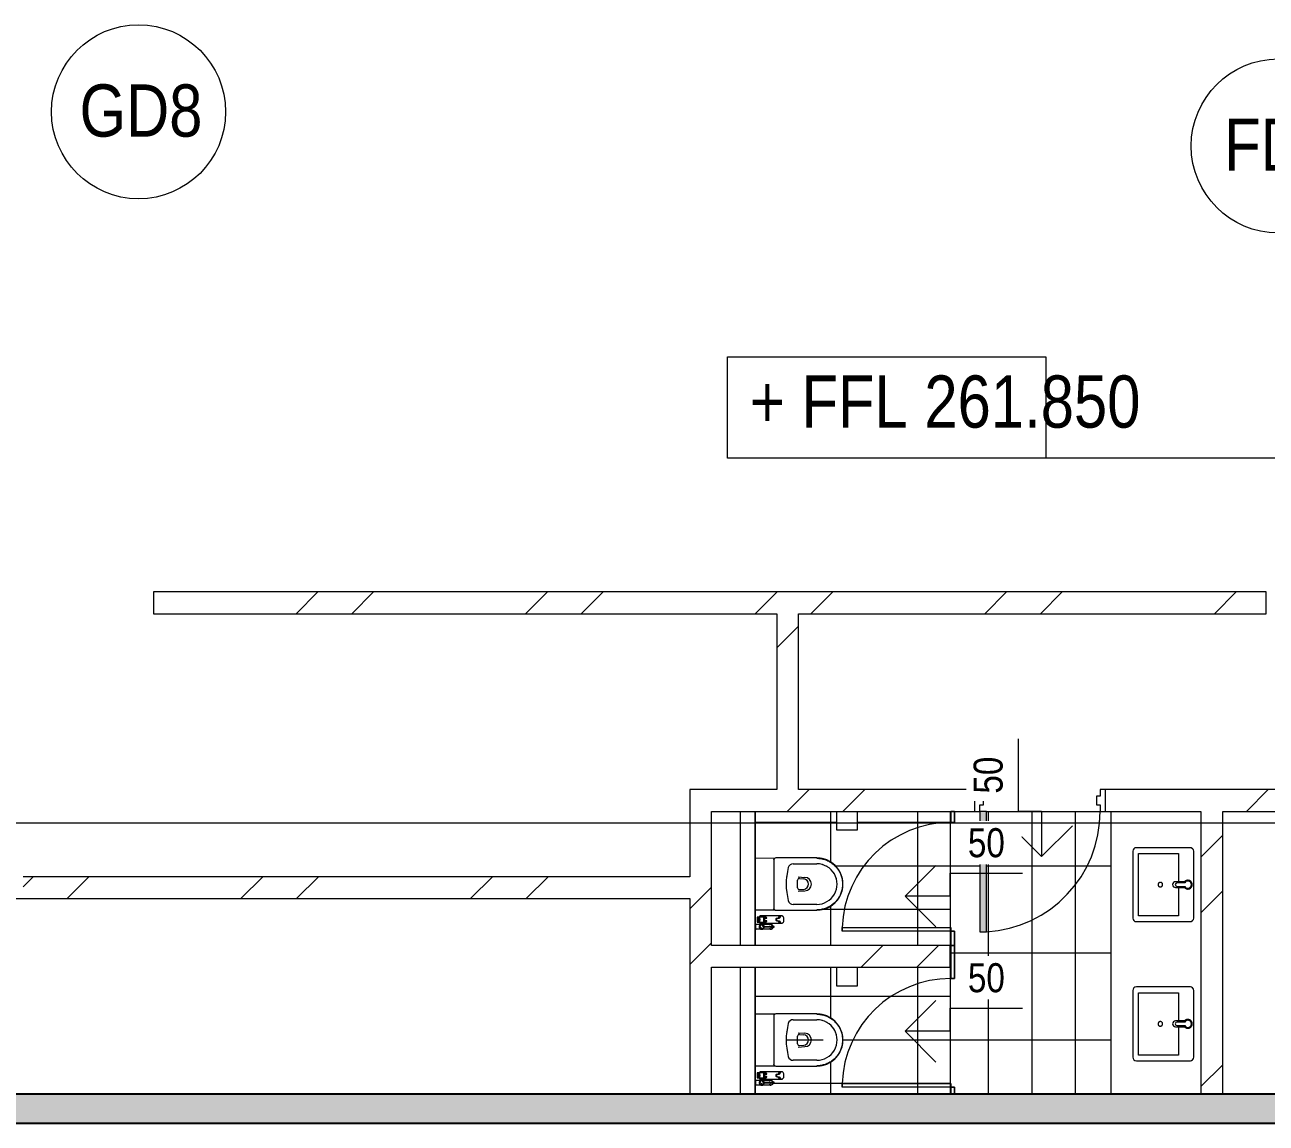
# Model space of a CAD drawing. Header units: millimetres. Extents: x -4865574 to 353735, y -2734656 to 279194.
# Drawn here: x -4844566 to -4836004, y -2709502 to -2701927 of the extents above; entities that cross this region are included whole.
import ezdxf

# ---------------------------------------------------------------- set-up
doc = ezdxf.new("R2010")
doc.units = ezdxf.units.MM
doc.linetypes.add('Hidden 11', pattern=[1.53, 1, -0.53])
for name, color, linetype, lineweight in [('DOOR', 8, 'Continuous', 9), ('DOOR-CUT', 6, 'Continuous', 9), ('FLOOR', 6, 'Continuous', 9), ('FLOOR-FILL', 8, 'Continuous', 9), ('GMODEL', 8, 'Continuous', 9), ('GMODEL-CUT', 6, 'Continuous', 9), ('GMODEL-CUT-1', 6, 'Hidden 11', 9), ('PLUMB-1', 8, 'Continuous', 9), ('SPECEQUIP', 8, 'Continuous', 9), ('SYM', 9, 'Continuous', 9), ('SYM-SPOTELEV', 7, 'Continuous', 9), ('TAG-DOOR', 7, 'Continuous', 9), ('TEXT-1', 250, 'Continuous', 9), ('WALL-FILL', 8, 'Continuous', 9), ('WALL-FILL-1', 7, 'Continuous', 9), ('WALL-INTCUT', 2, 'Continuous', 9), ('WALL-RETCUT-1', 1, 'Continuous', 25)]:
    doc.layers.add(name, color=color, linetype=linetype, lineweight=lineweight)
doc.styles.add('Arial Narrow', font='', dxfattribs={"height": 360})
doc.styles.add('Arial Narrow_3', font='', dxfattribs={"height": 200})
doc.styles.get('Arial Narrow').set_extended_font_data('Arial Narrow')
doc.styles.get('Arial Narrow_3').set_extended_font_data('Arial Narrow')
pattern_1 = [(45, (0, 0), (-791.9596, 791.9596), []), (45, (0, 1200), (-791.9596, 791.9596), [])]

# ---------------------------------------------------------------- blocks, each defined once
blk = doc.blocks.new('Toilet Partition - Door - Door-6850940-LEVEL 61 _BMU ACCESS_')
at = {"layer": 'SPECEQUIP'}
for p, q in [((-375, 12.5), (-602.5, 12.5)), ((-602.5, 12.5), (-602.5, -12.5)), ((-602.5, -12.5), (-602.5, 12.5)), ((-602.5, 12.5), (-375, 12.5)), ((-375, -12.5), (-375, 12.5)), ((-375, 12.5), (-375, -12.5)), ((420.3, 12.5), (375, 12.5)), ((375, 12.5), (375, -12.5)), ((375, -12.5), (375, 12.5)), ((375, 12.5), (420.3, 12.5)), ((420.3, -12.5), (420.3, 12.5)), ((420.3, 12.5), (420.3, -12.5)), ((-602.5, -12.5), (-375, -12.5)), ((-375, -12.5), (-602.5, -12.5)), ((350, -12.5), (375, -12.5)), ((350, -762.5), (350, -12.5)), ((375, -12.5), (420.3, -12.5)), ((420.3, -12.5), (375, -12.5)), ((375, -12.5), (375, -762.5)), ((375, -762.5), (350, -762.5))]:
    blk.add_line(p, q, dxfattribs=at)
for start, end in [(180, 268.07781), (268.07781, 270)]:
    blk.add_arc((375, -12.5), 750, start, end, dxfattribs=at)
blk = doc.blocks.new('SAA WC Ledge - Ledge-6851079-LEVEL 61 _BMU ACCESS_')
at = {"layer": 'GMODEL', "color": 8}
blk.add_line((925.2, -300), (0, -300), dxfattribs=at)
at = {"layer": 'GMODEL-CUT', "color": 8}
blk.add_line((0, -300), (925.2, -300), dxfattribs=at)
at = {"layer": 'GMODEL-CUT-1', "color": 8}
blk.add_line((0, -200), (925.2, -200), dxfattribs=at)
blk = doc.blocks.new('AM_WC w enclosed Cistern _Bravat Gina C01003W_1 - 710_L_ x 360_W_ x 870_H_ Bravat Gina C01003W w Consealed Cistern 2-6837817-LEVEL 61 _BMU ACCESS_')
at = {"layer": 'PLUMB-1'}
for p, q in [((-178.1, -106.6), (-177.5, -242.2)), ((177.5, -242.2), (178.1, -106.6)), ((-180, -250), (-180, -532)), ((-180, -250), (-180, -532)), ((165, -235), (-165, -235)), ((180, -532), (180, -250)), ((180, -532), (180, -250)), ((-140, -532), (-140, -369.3)), ((-140, -532), (-140, -369.3)), ((-49, -402.9), (-46, -449.4)), ((-38.3, -412.8), (-36.4, -442.1)), ((-26.4, -400), (26.4, -400)), ((38.3, -412.8), (36.4, -442.1)), ((49, -402.9), (46, -449.4)), ((140, -369.3), (140, -532)), ((140, -369.3), (140, -532))]:
    blk.add_line(p, q, dxfattribs=at)
at = {"layer": 'PLUMB-1', "flags": 128}
for points in [[(-178, -242.5), (-177.7, -242), (-177.4, -241.5), (-177, -241), (-176.6, -240.5), (-176.3, -240.1), (-175.8, -239.6), (-175.4, -239.2), (-175, -238.8), (-174.5, -238.4), (-174.1, -238), (-173.6, -237.7), (-173.1, -237.4), (-172.6, -237), (-172, -236.8), (-171.5, -236.5), (-171, -236.2), (-170.4, -236), (-170.1, -235.9)], [(170.1, -235.9), (170.7, -236.1), (171.2, -236.4), (171.8, -236.6), (172.3, -236.9), (172.8, -237.2), (173.3, -237.5), (173.8, -237.9), (174.3, -238.2), (174.8, -238.6), (175.2, -239), (175.6, -239.4), (176.1, -239.9), (176.4, -240.3), (176.8, -240.8), (177.2, -241.3), (177.5, -241.7), (177.8, -242.3), (178, -242.5)], [(0, -710), (-7.1, -709.9), (-14.2, -709.4), (-21.3, -708.7), (-28.4, -707.7), (-35.4, -706.5), (-42.3, -704.9), (-49.2, -703.1), (-56, -701), (-62.7, -698.6), (-69.3, -695.9), (-75.8, -693), (-82.2, -689.9), (-88.4, -686.5), (-94.6, -682.8), (-100.5, -678.9), (-106.3, -674.8), (-111.9, -670.4), (-117.4, -665.8), (-122.6, -661), (-127.7, -656), (-132.5, -650.8), (-137.2, -645.4), (-141.6, -639.8), (-145.8, -634.1), (-149.8, -628.2), (-153.5, -622.1), (-157, -615.9), (-160.2, -609.6), (-163.2, -603.1), (-165.9, -596.5), (-168.3, -589.8), (-170.5, -583), (-172.4, -576.2), (-174.1, -569.2), (-175.4, -562.3), (-176.5, -555.2), (-177.3, -548.1), (-177.8, -541), (-178, -533.9), (-178, -532)], [(178, -532), (177.9, -539.1), (177.4, -546.2), (176.7, -553.3), (175.7, -560.4), (174.5, -567.4), (172.9, -574.3), (171.1, -581.2), (169, -588), (166.6, -594.7), (163.9, -601.3), (161, -607.8), (157.9, -614.2), (154.5, -620.4), (150.8, -626.6), (146.9, -632.5), (142.8, -638.3), (138.4, -643.9), (133.8, -649.4), (129, -654.6), (124, -659.7), (118.8, -664.5), (113.4, -669.2), (107.8, -673.6), (102.1, -677.8), (96.2, -681.8), (90.1, -685.5), (83.9, -689), (77.6, -692.2), (71.1, -695.2), (64.5, -697.9), (57.8, -700.3), (51, -702.5), (44.2, -704.4), (37.2, -706.1), (30.3, -707.4), (23.2, -708.5), (16.1, -709.3), (9, -709.8), (1.9, -710), (0, -710)]]:
    blk.add_lwpolyline(points, dxfattribs=at)
at = {"layer": 'PLUMB-1'}
for centre, radius, start, end in [((-165, -250), 15, 90, 180), ((-165, -250), 15, 105, 150), ((-165, -250), 15, 109.96316, 150.07357), ((165, -250), 15, 360, 90), ((165, -250), 15, 30, 75), ((165, -250), 15, 29.92643, 70.03684), ((-105, -369.3), 35, 104.85297, 180), ((-105, -369.3), 35, 104.85297, 180), ((0, -765.2), 444.6, 75.14703, 104.85297), ((0, -765.2), 444.6, 75.14703, 104.85297), ((0, -765.2), 444.6, 81.74912, 83.39611), ((105, -369.3), 35, 0, 75.14703), ((105, -369.3), 35, 0, 75.14703), ((-26.4, -412), 12, 90, 183.69139), ((26.4, -412), 12, 356.30861, 90), ((0, -449.4), 46, 180, 360), ((0, -437.4), 36.8, 187.38277, 352.61723), ((0, -532), 180, 180, 360), ((0, -532), 180, 180, 0), ((0, -532), 140, 180, 0), ((0, -532), 140, 180, 0), ((0, -532), 140, 326.58849, 331.89549), ((0, -532), 140, 341.45181, 345.97184), ((0, -532), 140, 284.03001, 288.5556), ((0, -532), 140, 298.10451, 303.41151), ((0, -532), 140, 312.25906, 317.74094)]:
    blk.add_arc(centre, radius, start, end, dxfattribs=at)
blk = doc.blocks.new('AM Bidet Tap with spray - bidet tap-6832093-LEVEL 61 _BMU ACCESS_')
at = {"layer": 'PLUMB-1'}
for p, q in [((-20, 45.4), (-20, 40.4)), ((-20, 40.4), (0, 40.4)), ((-15, 40.4), (-15, -29.1)), ((-15, 40.4), (-14.5, 40.4)), ((0, 40.4), (15, 40.4)), ((0, 40.4), (20, 40.4)), ((15, -29.1), (15, 40.4)), ((20, 40.4), (20, 45.4)), ((25, 11.7), (25, -138)), ((32.5, 30), (33, 11.6)), ((67, 30.5), (33, 30.5)), ((33, 12), (67, 12)), ((33, 11.6), (33, -18.6)), ((36, 12), (36, 16.6)), ((37.5, 17.9), (37.5, 20.8)), ((62.5, 20.8), (62.5, 17.9)), ((64, 16.6), (64, 12)), ((67, 11.6), (67.5, 30)), ((67, -18.6), (67, 11.6)), ((75, -138), (75, 11.7)), ((-5, -61.7), (-5, -61.8)), ((-2.5, -74.2), (-2.5, -14.6)), ((-2.5, -74.2), (-2.5, -78.7)), ((-2.5, -74.2), (-2.5, -85.7)), ((-2.5, -74.2), (2.5, -74.2)), ((-2.5, -78.7), (-2.5, -85.7)), ((-2.5, -78.7), (2.5, -78.7)), ((2.5, -14.6), (2.5, -74.2)), ((2.5, -85.7), (2.5, -74.2)), ((2.5, -78.7), (2.5, -74.2)), ((2.5, -85.7), (2.5, -78.7)), ((5, -4.6), (5, -3.6)), ((5, -61.7), (5, -61.7)), ((33, -13.8), (67, -13.8)), ((33.8, -19.6), (33.9, -21.4)), ((33.9, -21.4), (34.4, -29.6)), ((40.6, -20.2), (38.6, -24.8)), ((41.5, -32.4), (41.5, -20.3)), ((41.5, -34.1), (41.5, -32.4)), ((58.5, -20.3), (58.5, -32.4)), ((58.5, -32.4), (58.5, -34.1)), ((59.4, -20.2), (61.4, -24.8)), ((65.6, -29.6), (66.1, -21.4)), ((66.1, -21.4), (66.2, -19.6)), ((66.2, -19.6), (66.1, -21.4)), ((-2.5, -85.7), (2.5, -85.7)), ((38.5, -152.7), (61.5, -152.7)), ((41.1, -103.3), (41.1, -123)), ((47, -99.6), (53, -99.6)), ((47, -104.6), (53, -104.6)), ((58.9, -103.3), (58.9, -123))]:
    blk.add_line(p, q, dxfattribs=at)
at = {"layer": 'PLUMB-1', "flags": 128}
for points in [[(0, 17.5), (-0.7, 17.5), (-1.4, 17.4), (-2.1, 17.4), (-2.8, 17.3), (-3.5, 17.2), (-4.2, 17), (-4.8, 16.8), (-5.5, 16.6), (-6.2, 16.4), (-6.8, 16.1), (-7.5, 15.8), (-8.1, 15.5), (-8.7, 15.2), (-9.3, 14.8), (-9.9, 14.4), (-10.5, 14), (-11, 13.6), (-11.5, 13.2), (-12.1, 12.7), (-12.6, 12.2), (-13, 11.7), (-13.5, 11.2), (-13.9, 10.6), (-14.3, 10), (-14.7, 9.5), (-15.1, 8.9), (-15.4, 8.2), (-15.8, 7.6), (-16, 7), (-16.3, 6.3), (-16.6, 5.7), (-16.8, 5), (-17, 4.3), (-17.1, 3.7), (-17.2, 3), (-17.4, 2.3), (-17.4, 1.6), (-17.5, 0.9), (-17.5, 0.2), (-17.5, -0.5), (-17.5, -1.2), (-17.4, -1.9), (-17.3, -2.6), (-17.2, -3.3), (-17, -4), (-16.9, -4.7), (-16.7, -5.3), (-16.4, -6), (-16.2, -6.6), (-15.9, -7.3), (-15.6, -7.9), (-15.3, -8.5), (-14.9, -9.1), (-14.5, -9.7), (-14.1, -10.3), (-13.7, -10.9), (-13.3, -11.4), (-12.8, -11.9), (-12.3, -12.4), (-11.8, -12.9), (-11.3, -13.4), (-10.8, -13.8), (-10.2, -14.2), (-9.6, -14.6), (-9, -15), (-8.4, -15.3), (-7.8, -15.7), (-7.2, -16), (-6.5, -16.2), (-5.9, -16.5), (-5.2, -16.7), (-4.5, -16.9), (-3.8, -17.1), (-3.2, -17.2), (-2.5, -17.3)], [(-5, 0), (-5, -0.5), (-5, -1.1)], [(2.5, -17.3), (3.2, -17.2), (3.9, -17.1), (4.5, -16.9), (5.2, -16.7), (5.9, -16.5), (6.5, -16.2), (7.2, -16), (7.8, -15.7), (8.4, -15.3), (9, -15), (9.6, -14.6), (10.2, -14.2), (10.8, -13.8), (11.3, -13.4), (11.8, -12.9), (12.3, -12.4), (12.8, -11.9), (13.3, -11.4), (13.7, -10.8), (14.2, -10.3), (14.6, -9.7), (14.9, -9.1), (15.3, -8.5), (15.6, -7.9), (15.9, -7.3), (16.2, -6.6), (16.5, -6), (16.7, -5.3), (16.9, -4.6), (17, -4), (17.2, -3.3), (17.3, -2.6), (17.4, -1.9), (17.5, -1.2), (17.5, -0.5), (17.5, 0.2), (17.5, 0.9), (17.4, 1.6), (17.3, 2.3), (17.2, 3), (17.1, 3.7), (16.9, 4.4), (16.8, 5), (16.5, 5.7), (16.3, 6.4), (16, 7), (15.7, 7.6), (15.4, 8.3), (15.1, 8.9), (14.7, 9.5), (14.3, 10.1), (13.9, 10.6), (13.5, 11.2), (13, 11.7), (12.5, 12.2), (12, 12.7), (11.5, 13.2), (11, 13.6), (10.4, 14.1), (9.9, 14.5), (9.3, 14.8), (8.7, 15.2), (8.1, 15.5), (7.4, 15.8), (6.8, 16.1), (6.1, 16.4), (5.5, 16.6), (4.8, 16.8), (4.1, 17), (3.5, 17.2), (2.8, 17.3), (2.1, 17.4), (1.4, 17.4), (0.7, 17.5), (0, 17.5)], [(15.2, 5), (15.4, 5), (15.6, 5), (15.9, 5), (16.2, 5), (16.6, 5), (16.9, 5), (17.4, 5), (17.8, 5), (18.3, 5), (18.8, 5), (19.3, 5), (19.9, 5), (20.5, 5), (21.1, 5), (21.8, 5), (22.5, 5), (23.2, 5), (23.9, 5), (24.6, 5)], [(-15, -29.1), (-15, -30.4), (-15, -31.7), (-15, -33), (-15, -34.3), (-15, -35.6), (-15, -36.8), (-15, -38.1), (-15, -39.4), (-15, -40.6), (-15, -41.8), (-15, -43), (-15, -44.1), (-15, -45.3), (-15, -46.4), (-15, -47.5), (-15, -48.6), (-15, -49.6), (-15, -50.6), (-15, -51.5), (-15, -52.5), (-15, -53.4), (-15, -54.2), (-15, -55), (-15, -55.8), (-15, -56.5), (-15, -57.2), (-15, -57.8), (-15, -58.4), (-15, -59), (-15, -59.5), (-15, -59.9), (-15, -60.3), (-15, -60.6), (-15, -60.9), (-15, -61.2), (-15, -61.4), (-15, -61.5), (-15, -61.6), (-15, -61.7)], [(-5, -61.7), (-5, -61.5), (-5, -61.1), (-5, -60.6)], [(-2.8, -65.9), (-3, -65.8), (-3.1, -65.6), (-3.3, -65.5), (-3.4, -65.4), (-3.6, -65.2), (-3.7, -65.1), (-3.9, -64.9), (-4, -64.8), (-4.1, -64.6), (-4.2, -64.5), (-4.3, -64.3), (-4.4, -64.1), (-4.5, -63.9), (-4.6, -63.8), (-4.7, -63.6), (-4.7, -63.4), (-4.8, -63.2), (-4.8, -63), (-4.9, -62.8), (-4.9, -62.6), (-5, -62.4), (-5, -62.2), (-5, -62), (-5, -61.8)], [(5, -62), (5, -62.2), (5, -62.4), (4.9, -62.6), (4.9, -62.7), (4.9, -62.9), (4.8, -63.1), (4.7, -63.3), (4.7, -63.5), (4.6, -63.7), (4.5, -63.9), (4.4, -64.1), (4.3, -64.2), (4.2, -64.4), (4.1, -64.6), (4, -64.7), (3.9, -64.9), (3.8, -65.1), (3.6, -65.2), (3.5, -65.3), (3.3, -65.5), (3.2, -65.6), (3, -65.7), (2.9, -65.9), (2.7, -66)], [(5, -60.7), (5, -61.2), (5, -61.5), (5, -61.7)], [(15, -61.7), (15, -61.6), (15, -61.6), (15, -61.4), (15, -61.2), (15, -61), (15, -60.7), (15, -60.4), (15, -60), (15, -59.6), (15, -59.1), (15, -58.6), (15, -58), (15, -57.4), (15, -56.7), (15, -56), (15, -55.2), (15, -54.4), (15, -53.6), (15, -52.7), (15, -51.8), (15, -50.8), (15, -49.9), (15, -48.8), (15, -47.8), (15, -46.7), (15, -45.6), (15, -44.5), (15, -43.3), (15, -42.1), (15, -40.9), (15, -39.7), (15, -38.4), (15, -37.2), (15, -35.9), (15, -34.6), (15, -33.4), (15, -32.1), (15, -30.8), (15, -29.5), (15, -29.1)], [(24.7, -5), (23.9, -5), (23.2, -5), (22.5, -5), (21.8, -5), (21.2, -5), (20.6, -5), (19.9, -5), (19.4, -5), (18.8, -5), (18.3, -5), (17.8, -5), (17.4, -5), (17, -5), (16.6, -5), (16.2, -5), (15.9, -5), (15.6, -5), (15.4, -5), (15.2, -5), (15.2, -5)]]:
    blk.add_lwpolyline(points, dxfattribs=at)
at = {"layer": 'PLUMB-1'}
for centre, radius, start, end in [((0, 0), 12.8, 90, 270), ((0, 0), 12.8, 90, 135), ((0, 0), 11.3, 90, 120), ((0, 0), 12.8, 270, 90), ((0, 0), 12.8, 360, 45), ((0, 0), 11.3, 15, 30), ((33, 30), 0.5, 90, 181.51885), ((-1730.3, -33.4), 1766.6, 1.47396, 2.07426), ((1830.3, -33.4), 1766.6, 177.92574, 178.52604), ((67, 30), 0.5, 358.48115, 90), ((0, -61.7), 17, 135, 270), ((0, -61.7), 15, 136.43948, 180), ((0, -61.7), 15, 180, 0), ((0, -61.7), 17, 270, 38.90511), ((0, -61.7), 15, 0, 43.52721), ((34, -18.6), 1, 180, 260.14612), ((50, 124.6), 145.1, 263.62926, 266.64257), ((40.5, -34.1), 1, 261.01722, 0), ((50, 124.6), 145.1, 266.64257, 273.35743), ((50, 124.6), 145.1, 273.35743, 276.39708), ((59.5, -34.1), 1, 180, 278.98254), ((66, -18.6), 1, 279.86673, 0)]:
    blk.add_arc(centre, radius, start, end, dxfattribs=at)
for centre, major_axis, ratio, start_param, end_param in [((0, 0), (5, 0), 0.981145, 2.617994, 3.403392), ((0.3, 0), (0, 5), 0.9996, 1.047198, 1.570796), ((0.3, 0), (0, 5), 0.9996, 1.570796, 1.832596)]:
    blk.add_ellipse(centre, major_axis=major_axis, ratio=ratio, start_param=start_param, end_param=end_param, dxfattribs=at)
blk.add_ellipse((50, 21), major_axis=(-11.5, 0), ratio=0.185784, dxfattribs=at)
for points, knots in [([(-2.1, 11.1), (-2.4, 11.1), (-3, 10.9), (-4, 10.6), (-4.8, 10.3), (-5.3, 10), (-5.6, 9.8), (-5.7, 9.8), (-5.8, 9.7)], [0.5555556, 0.5555556, 0.5555556, 0.5555556, 0.5833333, 0.6111111, 0.6388889, 0.6527778, 0.6597222, 0.6666667, 0.6666667, 0.6666667, 0.6666667]), ([(10.6, 4), (10.5, 4.1), (10.4, 4.4), (10.1, 5), (9.8, 5.7), (9.4, 6.2), (9.3, 6.5)], [0.11111111, 0.11111111, 0.11111111, 0.11111111, 0.125, 0.13888889, 0.16666667, 0.19444444, 0.19444444, 0.19444444, 0.19444444]), ([(36, 16.6), (36, 16.7), (36, 16.8), (36.1, 17), (36.2, 17.2), (36.4, 17.3), (36.6, 17.5), (37, 17.7), (37.6, 18), (38.5, 18.3), (39.5, 18.5), (40.8, 18.8), (41.6, 18.9), (42.1, 19)], [12.595013, 12.595013, 12.595013, 12.595013, 12.783355, 12.977976, 13.187994, 13.423451, 13.689056, 13.989503, 14.714186, 15.616562, 16.688718, 17.924029, 19.297732, 19.297732, 19.297732, 19.297732]), ([(62.5, 20.8), (62.5, 20.9), (62.5, 21.1), (62.3, 21.3), (62, 21.6), (61.6, 21.8), (61.1, 22), (60.5, 22.2), (59.8, 22.4), (58.7, 22.6), (57.1, 22.9), (54.9, 23.1), (52.5, 23.3), (50, 23.3), (47.5, 23.3), (45.1, 23.1), (42.9, 22.9), (41.3, 22.6), (40.2, 22.4), (39.5, 22.2), (38.9, 22), (38.4, 21.8), (38, 21.6), (37.7, 21.3), (37.5, 21.1), (37.5, 20.9), (37.5, 20.8)], [1.035888, 1.035888, 1.035888, 1.035888, 1.309931, 1.612695, 1.969281, 2.408517, 2.94012, 3.574237, 4.303203, 5.12462, 7.059638, 9.288722, 11.709237, 14.243521, 16.769129, 19.187824, 21.407466, 23.339725, 24.159552, 24.886865, 25.515516, 26.046301, 26.482093, 26.838613, 27.138955, 27.413012, 27.413012, 27.413012, 27.413012]), ([(57.9, 19), (58.4, 18.9), (59.2, 18.8), (60.5, 18.5), (61.5, 18.3), (62.4, 18), (63, 17.7), (63.4, 17.5), (63.6, 17.3), (63.8, 17.2), (63.9, 17), (64, 16.8), (64, 16.7), (64, 16.6)], [2.828234, 2.828234, 2.828234, 2.828234, 4.201072, 5.436559, 6.50886, 7.411342, 8.136291, 8.436704, 8.702458, 8.935546, 9.148198, 9.342759, 9.530965, 9.530965, 9.530965, 9.530965]), ([(34.4, -29.6), (34.4, -30), (34.6, -30.8), (35.1, -32), (35.8, -32.8), (36.4, -33.4), (37, -33.8), (37.5, -34.2), (38.1, -34.5), (39, -34.8), (39.7, -35), (40.3, -35.1)], [0, 0, 0, 0, 0.142857, 0.285714, 0.428571, 0.5, 0.571429, 0.678571, 0.732143, 0.785714, 1, 1, 1, 1]), ([(38.6, -24.8), (38.5, -25.6), (38.5, -27), (39, -29), (39.8, -30.6), (40.7, -31.7), (41.2, -32.2), (41.5, -32.4)], [5.017774, 5.017774, 5.017774, 5.017774, 7.094856, 9.092992, 11.075697, 12.129693, 13.205452, 13.205452, 13.205452, 13.205452]), ([(61.4, -24.8), (61.5, -25.2), (61.5, -25.9), (61.5, -27.3), (61, -29), (60, -30.9), (59.1, -31.9), (58.5, -32.4)], [0, 0, 0, 0, 1.022733, 2.079498, 4.077027, 6.060323, 8.187642, 8.187642, 8.187642, 8.187642]), ([(59.7, -35.1), (60.1, -35.1), (60.9, -34.9), (62, -34.4), (63.1, -33.8), (64, -33), (64.7, -32.2), (65.3, -31.2), (65.6, -30.2), (65.6, -29.6)], [0, 0, 0, 0, 0.142857, 0.285714, 0.428571, 0.571429, 0.678571, 0.785714, 1, 1, 1, 1]), ([(25, -138), (25, -138.7), (25.1, -140), (25.7, -142.2), (26.8, -144.3), (28.8, -147), (32.6, -150.2), (36.4, -152), (38.5, -152.7)], [0, 0, 0, 0, 0.125, 0.25, 0.375, 0.5, 0.75, 1, 1, 1, 1]), ([(41.1, -103.3), (41.2, -102.9), (41.6, -101), (44.3, -99.8), (46.3, -99.5), (47, -99.6)], [0, 0, 0, 0, 1.454754, 5.390571, 7.576503, 7.576503, 7.576503, 7.576503]), ([(41.1, -108.3), (41.2, -107.9), (41.6, -106), (44.3, -104.8), (46.3, -104.5), (47, -104.6)], [0, 0, 0, 0, 1.454754, 5.390571, 7.576503, 7.576503, 7.576503, 7.576503]), ([(53, -99.6), (53.7, -99.5), (55.7, -99.8), (58.4, -101), (58.8, -102.9), (58.9, -103.3)], [-7.576503, -7.576503, -7.576503, -7.576503, -5.390571, -1.454754, 0, 0, 0, 0]), ([(53, -104.6), (53.7, -104.5), (55.7, -104.8), (58.4, -106), (58.8, -107.9), (58.9, -108.3)], [-7.576503, -7.576503, -7.576503, -7.576503, -5.390571, -1.454754, 0, 0, 0, 0]), ([(61.5, -152.7), (64.5, -151.7), (68.6, -149.4), (72.4, -145.6), (74.5, -142), (75, -139.5), (75, -138)], [0, 0, 0, 0, 0.363636, 0.545455, 0.727273, 1, 1, 1, 1])]:
    blk.add_open_spline(points, degree=3, knots=knots, dxfattribs=at)
for points in [[(50, 22.7), (47.6, 22.7), (43, 22.1), (36.2, 20), (30, 16.5), (26.6, 13.5), (25, 11.7)], [(75, 11.7), (73.4, 13.5), (70, 16.5), (63.8, 20), (57, 22.1), (52.4, 22.7), (50, 22.7)], [(-2.5, -14.6), (-2.1, -14.7), (-1.3, -14.8), (-0.4, -14.9), (0, -14.9)], [(0, -14.9), (0.4, -14.9), (1.3, -14.8), (2.1, -14.7), (2.5, -14.6)]]:
    blk.add_open_spline(points, degree=3, dxfattribs=at)
for points, weights, degree in [([(50, 14), (42.5, 14), (36, 15), (36, 16.6)], [1, 0.718598071595, 0.608227721188, 0.668888948779], 3), ([(37.5, 20.8), (37.5, 20), (39.3, 19.4), (42.1, 19)], [0.693130285632, 0.734446918007, 0.836736822796, 1], 3), ([(64, 16.6), (64, 15), (57.5, 14), (50, 14)], [0.668891346186, 0.608224813345, 0.718594364616, 1], 3), ([(57.9, 19), (60.7, 19.4), (62.5, 20), (62.5, 20.8)], [1, 0.836734225056, 0.734443662878, 0.693128313466], 3), ([(41.1, -113), (25, -117), (25, -128)], [0.892645596821, 0.777890182518, 1], 2), ([(41.1, -123), (25, -127), (25, -138)], [0.892645596821, 0.777890182518, 1], 2), ([(75, -128), (75, -117), (58.9, -113)], [1, 0.777890182518, 0.892645596821], 2), ([(75, -138), (75, -127), (58.9, -123)], [1, 0.777890182518, 0.892645596821], 2)]:
    blk.add_rational_spline(points, weights, degree=degree, dxfattribs=at)
blk = doc.blocks.new('AM_Basin_CounterTop - AM_Basin_Counter_Top Tiled 600 wide-6851183-LEVEL 61 _BMU ACCESS_')
at = {"layer": 'GMODEL'}
blk.add_line((975.1, -620), (-975.1, -620), dxfattribs=at)
blk = doc.blocks.new('AM_Wash Basin - Rectanglur Sunken _Bravat C2295W_ - Bravat - Semi Recessed Basin C2295W-1302196-LEVEL 61 _BMU ACCESS_')
at = {"layer": 'PLUMB-1'}
for p, q in [((-255, -25), (-255, -395)), ((-252.7, -14.5), (-254, -18)), ((230, 0), (-230, 0)), ((254, -18), (252.7, -14.5)), ((255, -395), (255, -25)), ((-215, -105), (-20, -105)), ((-215, -380), (-215, -105)), ((20, -105), (215, -105)), ((215, -105), (215, -380)), ((-230, -420), (230, -420)), ((215, -380), (-215, -380))]:
    blk.add_line(p, q, dxfattribs=at)
at = {"layer": 'PLUMB-1', "flags": 128}
for points in [[(-239.5, -1.9), (-242.8, -3.5), (-245.9, -5.7), (-248.6, -8.3), (-250.9, -11.3)], [(250.9, -11.3), (248.6, -8.3), (245.9, -5.7), (242.8, -3.5)]]:
    blk.add_lwpolyline(points, dxfattribs=at)
at = {"layer": 'PLUMB-1'}
for centre, start, end in [((-230, -25), 90, 180), ((230, -25), 360, 90), ((-230, -395), 180, 270), ((230, -395), 270, 360)]:
    blk.add_arc(centre, 25, start, end, dxfattribs=at)
for points in [[(-254.9, -22.7), (-255, -23.4), (-255, -24.2), (-255, -25)], [(255, -25), (255, -24.2), (255, -23.4), (254.9, -22.7)]]:
    blk.add_open_spline(points, degree=3, dxfattribs=at)
for points in [[(16, -230), (16, -227.6), (15.2, -224.2), (13.1, -220.7), (11.6, -218.9), (10.3, -217.7), (8.9, -216.7), (6.9, -215.5), (4.1, -214.4), (0.7, -213.9), (-2.6, -214.1), (-5.5, -214.9), (-8, -216.1), (-10.3, -217.7), (-12.3, -219.7), (-13.9, -222), (-15.1, -224.5), (-15.8, -227.1), (-16, -229), (-16, -230)], [(-16, -230), (-16, -232.4), (-15.2, -235.8), (-13.1, -239.3), (-11.6, -241.1), (-10.3, -242.3), (-8.9, -243.3), (-6.9, -244.5), (-4.1, -245.6), (-0.7, -246.1), (2.6, -245.9), (5.5, -245.1), (8, -243.9), (10.3, -242.3), (12.3, -240.3), (13.9, -238), (15.1, -235.5), (15.8, -232.9), (16, -231), (16, -230)]]:
    blk.add_open_spline(points, degree=3, knots=[-1, -1, -1, -1, -0.861111, -0.791667, -0.756944, -0.722222, -0.6875, -0.652778, -0.583333, -0.513889, -0.444444, -0.388889, -0.333333, -0.277778, -0.222222, -0.166667, -0.111111, -0.055556, 0, 0, 0, 0], dxfattribs=at)
blk = doc.blocks.new('AM_Basin Mixer - Mixer-1989050-LEVEL 61 _BMU ACCESS_')
at = {"layer": 'PLUMB-1'}
for p, q in [((-20, -15), (-20, -85)), ((-12.5, -21.7), (-12.5, -74.1)), ((12.5, -74.1), (12.5, -21.7)), ((20, -85), (20, -15))]:
    blk.add_line(p, q, dxfattribs=at)
at = {"layer": 'PLUMB-1', "flags": 128}
for points in [[(0, 30), (-1.2, 30), (-2.4, 29.9), (-3.6, 29.8), (-4.8, 29.6), (-6, 29.4), (-7.1, 29.1), (-8.3, 28.8), (-9.4, 28.5), (-10.6, 28.1), (-11.7, 27.6), (-12.8, 27.1), (-13.9, 26.6), (-14.9, 26), (-15.9, 25.4), (-16.9, 24.8), (-17.9, 24.1), (-18.9, 23.3), (-19.8, 22.6), (-20.7, 21.7), (-21.5, 20.9), (-22.3, 20), (-23.1, 19.1), (-23.9, 18.2), (-24.6, 17.2), (-25.2, 16.2), (-25.9, 15.2), (-26.5, 14.1), (-27, 13.1), (-27.5, 12), (-28, 10.9), (-28.4, 9.7), (-28.7, 8.6), (-29.1, 7.4), (-29.3, 6.3), (-29.6, 5.1), (-29.7, 3.9), (-29.9, 2.7), (-30, 1.5), (-30, 0.3), (-30, -0.9), (-29.9, -2.1), (-29.8, -3.3), (-29.7, -4.5), (-29.5, -5.6), (-29.2, -6.8), (-28.9, -8), (-28.6, -9.1), (-28.2, -10.3), (-27.8, -11.4), (-27.3, -12.5), (-26.8, -13.6), (-26.2, -14.6), (-25.6, -15.7), (-24.9, -16.7), (-24.3, -17.7), (-23.5, -18.6), (-22.8, -19.5), (-22, -20.4), (-21.1, -21.3), (-20.3, -22.1)], [(19.8, -22.6), (20.7, -21.7), (21.5, -20.9), (22.3, -20), (23.1, -19.1), (23.9, -18.2), (24.6, -17.2), (25.2, -16.2), (25.9, -15.2), (26.5, -14.1), (27, -13.1), (27.5, -12), (28, -10.9), (28.4, -9.7), (28.7, -8.6), (29.1, -7.4), (29.3, -6.3), (29.6, -5.1), (29.7, -3.9), (29.9, -2.7), (30, -1.5), (30, -0.3), (30, 0.9), (29.9, 2.1), (29.8, 3.3), (29.7, 4.5), (29.5, 5.6), (29.2, 6.8), (28.9, 8), (28.6, 9.1), (28.2, 10.3), (27.8, 11.4), (27.3, 12.5), (26.8, 13.6), (26.2, 14.6), (25.6, 15.7), (24.9, 16.7), (24.3, 17.7), (23.5, 18.6), (22.8, 19.5), (22, 20.4), (21.1, 21.3), (20.3, 22.1), (19.4, 22.9), (18.4, 23.7), (17.5, 24.4), (16.5, 25.1), (15.5, 25.7), (14.4, 26.3), (13.4, 26.9), (12.3, 27.4), (11.2, 27.8), (10, 28.3), (8.9, 28.6), (7.8, 29), (6.6, 29.3), (5.4, 29.5), (4.2, 29.7), (3, 29.8), (1.8, 29.9), (0.6, 30), (0, 30)]]:
    blk.add_lwpolyline(points, dxfattribs=at)
at = {"layer": 'PLUMB-1'}
for centre, radius, start, end in [((0, 0), 30, 90, 226.18289), ((0, 0), 25, 90, 240), ((0, 0), 25, 162, 167.82995), ((0, 0), 25, 162, 167.82995), ((0, 0), 25, 153.43495, 164.08521), ((0, 0), 25, 126, 134.03945), ((0, 0), 25, 126, 134.03945), ((0, 0), 25, 121.71747, 130.99196), ((0, 0), 30, 313.81711, 90), ((0, 0), 25, 300, 90), ((0, 0), 25, 49.00804, 58.28253), ((0, 0), 25, 45.96055, 54), ((0, 0), 25, 45.96055, 54), ((0, 0), 25, 15.91479, 26.56505), ((0, 0), 25, 12.17005, 18), ((0, 0), 25, 12.17005, 18), ((0, 0), 25, 185.15242, 195.91851), ((0, 0), 25, 190.6941, 198), ((0, 0), 25, 190.6941, 198), ((0, -85), 20, 180, 360), ((0, 0), 25, 225.9718, 234), ((0, -74.1), 12.5, 180, 360), ((0, 0), 25, 306, 314.0282), ((0, 0), 25, 342, 349.3059), ((0, 0), 25, 342, 349.3059), ((0, 0), 25, 344.08149, 354.84758)]:
    blk.add_arc(centre, radius, start, end, dxfattribs=at)
blk = doc.blocks.new('AM toilet roll holder - AM toilet roll holder-6838216-LEVEL 61 _BMU ACCESS_')
at = {"layer": 'PLUMB-1'}
for p, q in [((-68.2, 0), (-68.2, -127.1)), ((76.1, -127.1), (76.1, 0)), ((-68.2, -127.1), (76.1, -127.1))]:
    blk.add_line(p, q, dxfattribs=at)
blk = doc.blocks.new('Toilet Partition - Door - Door-6850996-LEVEL 61 _BMU ACCESS_')
at = {"layer": 'SPECEQUIP'}
for p, q in [((-375, 12.5), (-451.2, 12.5)), ((-451.2, 12.5), (-451.2, -12.5)), ((-451.2, 12.5), (-375, 12.5)), ((-375, -12.5), (-375, 12.5)), ((-375, 12.5), (-375, -12.5)), ((474, 12.5), (375, 12.5)), ((375, 12.5), (375, -12.5)), ((375, -12.5), (375, 12.5)), ((375, 12.5), (474, 12.5)), ((474, -12.5), (474, 12.5)), ((474, 12.5), (474, -12.5)), ((-451.2, -12.5), (-375, -12.5)), ((-375, -12.5), (-451.2, -12.5)), ((350, -12.5), (375, -12.5)), ((350, -762.5), (350, -12.5)), ((375, -12.5), (474, -12.5)), ((474, -12.5), (375, -12.5)), ((375, -12.5), (375, -762.5)), ((375, -762.5), (350, -762.5))]:
    blk.add_line(p, q, dxfattribs=at)
for start, end in [(180, 268.07781), (268.07781, 270)]:
    blk.add_arc((375, -12.5), 750, start, end, dxfattribs=at)
blk = doc.blocks.new('SAA WC Ledge - Ledge-V5-LEVEL 61 _BMU ACCESS_')
at = {"layer": 'GMODEL', "color": 8}
blk.add_line((925.2, -300), (50, -300), dxfattribs=at)
at = {"layer": 'GMODEL-CUT', "color": 8}
blk.add_line((50, -300), (925.2, -300), dxfattribs=at)
at = {"layer": 'GMODEL-CUT-1', "color": 8}
blk.add_line((50, -200), (925.2, -200), dxfattribs=at)
blk = doc.blocks.new('AM FDN Fire rated single leaf solid door _host control_ - FD _900 X 2400 1HR_-6851347-LEVEL 61 _BMU ACCESS_')
at = {"layer": 'DOOR'}
blk.add_hatch(color=8, dxfattribs=at).paths.add_polyline_path([(415, 905), (370, 905), (370, 75), (415, 75), (415, 378.1)])
at = {"layer": 'DOOR-CUT', "color": 8}
for p, q in [((370, 905), (370, 75)), ((415, 905), (370, 905)), ((415, 75), (415, 905)), ((-415, 75), (-450, 75)), ((-415, 30), (-415, 75)), ((-390, 30), (-415, 30)), ((-390, -30), (-390, 30)), ((370, 75), (415, 75)), ((415, 30), (390, 30)), ((390, 30), (390, -30)), ((450, 75), (415, 75)), ((415, 75), (415, 30)), ((-450, -75), (-415, -75)), ((-415, -75), (-415, -30)), ((-415, -30), (-390, -30)), ((390, -30), (415, -30)), ((415, -30), (415, -75)), ((415, -75), (450, -75))]:
    blk.add_line(p, q, dxfattribs=at)
blk.add_arc((414.9, 76.3), 829.9, 93.10017, 180.09196, dxfattribs=at)
blk = doc.blocks.new('T-Door - Mark-342387-LEVEL 61 _BMU ACCESS_')
at = {"layer": 'TAG-DOOR'}
blk.add_circle((0, 0), 3, dxfattribs=at)
blk = doc.blocks.new('A-Slab Step - A-Slab Step-5628755-LEVEL 61 _BMU ACCESS_')
at = {"layer": 'SYM'}
for p, q in [((1.555, -2.5), (0.494, -1.439)), ((0, -2.5), (1.555, -2.5)), ((0, -2.5), (0, -3.3)), ((1.555, -2.5), (0.494, -3.561)), ((0, -3.3), (-2.5, -3.3))]:
    blk.add_line(p, q, dxfattribs=at)
blk = doc.blocks.new('Spot Elevations - Standard - 3_5x15_0-317568-LEVEL 61 _BMU ACCESS_')
at = {"layer": 'SYM-SPOTELEV'}
for p, q in [((-7.5, 0), (-7.5, 3.5)), ((-7.5, 3.5), (3.475, 3.5)), ((3.475, 3.5), (3.475, 0)), ((3.475, 0), (-7.5, 0))]:
    blk.add_line(p, q, dxfattribs=at)

msp = doc.modelspace()

# ---------------------------------------------------------------- hatches: boundary and pattern name
at = {"layer": 'FLOOR-FILL'}
h = msp.add_hatch(dxfattribs=at)
h.set_pattern_fill('FP_11', color=256, style=0, pattern_type=2)
h.set_pattern_definition([(0, (-4839006.28, -2708326.95), (0, 300), []), (90, (-4839006.3, -2708326.95), (-600, 4e-14), [])])
h.paths.add_polyline_path([(-4839528.8, -2709233.5), (-4839527, -2709230.5), (-4839528.8, -2709231.6), (-4839528.8, -2709233.4)])
h.paths.add_polyline_path([(-4839528.8, -2709302.1), (-4838183.8, -2709302.1), (-4838183.8, -2708427), (-4838822.2, -2708427), (-4838822.2, -2708554.1), (-4838966.6, -2708554.1), (-4838966.6, -2708427), (-4839528.8, -2708427), (-4839528.8, -2708750.3), (-4839389.3, -2708748.9), (-4839385.4, -2708748.4), (-4839088.2, -2708750.4), (-4839052.2, -2708756.4), (-4839009, -2708775.9), (-4838974, -2708803.9), (-4838946.7, -2708840.3), (-4838928.6, -2708888.7), (-4838923.7, -2708930.2), (-4838931.5, -2708979.6), (-4838949.3, -2709020.6), (-4838982.2, -2709060.3), (-4839018.5, -2709086.4), (-4839062.5, -2709103), (-4839103.4, -2709108.4), (-4839393, -2709106.3), (-4839394.2, -2709105.8), (-4839528.8, -2709107), (-4839528.8, -2709218.5), (-4839523.8, -2709217.1), (-4839523.8, -2709207.8), (-4839486.9, -2709207.8), (-4839485.8, -2709203.5), (-4839482.3, -2709207.8), (-4839479.8, -2709204.2), (-4839478.4, -2709207.8), (-4839412.8, -2709209.5), (-4839409.1, -2709212.1), (-4839405.7, -2709225.3), (-4839409.7, -2709234.9), (-4839421.7, -2709239.8), (-4839434.9, -2709234.9), (-4839443.9, -2709236.2), (-4839454.2, -2709237.8), (-4839525.4, -2709235.8), (-4839528.8, -2709235.8), (-4839528.8, -2709237.8)])
h.paths.add_polyline_path([(-4839486.7, -2709230.9), (-4839484.6, -2709227.4), (-4839486.1, -2709228.6)])
h.paths.add_polyline_path([(-4839528.8, -2709229.9), (-4839526.8, -2709226.7), (-4839528.8, -2709228.6)])
h.paths.add_polyline_path([(-4839528.8, -2709226.4), (-4839523.8, -2709220.8), (-4839525.9, -2709220.8), (-4839528.8, -2709224.9)])
h.paths.add_polyline_path([(-4839480.4, -2709218.3), (-4839478.9, -2709216.5), (-4839479.7, -2709214.1), (-4839485.5, -2709215.4), (-4839481.1, -2709218)])
h.paths.add_polyline_path([(-4839409.7, -2709197.8), (-4839495.1, -2709197.8), (-4839502.1, -2709189.8), (-4839513.8, -2709189.8), (-4839513.8, -2709155.9), (-4839500.8, -2709155.8), (-4839495.1, -2709147.8), (-4839345.3, -2709147.8), (-4839330.7, -2709161.4), (-4839331.9, -2709187.3), (-4839345.3, -2709197.8)])
h.paths.add_polyline_path([(-4839311.8, -2708975.6), (-4839094.7, -2708974.1), (-4839058.1, -2708948), (-4839060.7, -2708908.6), (-4839065.2, -2708901.1), (-4839103.4, -2708881.2), (-4839311.8, -2708881.2), (-4839314.8, -2708928.4), (-4839312.6, -2708963.3)])
h.paths.add_polyline_path([(-4839528.8, -2708158.3), (-4839527, -2708155.4), (-4839528.8, -2708156.5), (-4839528.8, -2708158.3)])
h.paths.add_polyline_path([(-4839468.5, -2708277), (-4838183.8, -2708277), (-4838183.8, -2707351.8), (-4838822.2, -2707351.8), (-4838822.2, -2707478.9), (-4838966.6, -2707478.9), (-4838966.6, -2707351.8), (-4839528.8, -2707351.8), (-4839528.8, -2707675.1), (-4839389.3, -2707673.7), (-4839385.4, -2707673.2), (-4839088.2, -2707675.2), (-4839052.2, -2707681.3), (-4839009, -2707700.7), (-4838974, -2707728.7), (-4838946.7, -2707765.2), (-4838928.6, -2707813.6), (-4838923.7, -2707855), (-4838931.5, -2707904.5), (-4838949.3, -2707945.5), (-4838982.2, -2707985.1), (-4839018.5, -2708011.2), (-4839062.5, -2708027.8), (-4839103.4, -2708033.2), (-4839393, -2708031.1), (-4839394.2, -2708030.7), (-4839528.8, -2708031.8), (-4839528.8, -2708143.3), (-4839523.8, -2708141.9), (-4839523.8, -2708132.7), (-4839486.9, -2708132.7), (-4839485.8, -2708128.3), (-4839482.3, -2708132.7), (-4839479.8, -2708129.1), (-4839478.4, -2708132.7), (-4839412.8, -2708134.4), (-4839409.1, -2708136.9), (-4839405.7, -2708150.2), (-4839409.7, -2708159.7), (-4839421.7, -2708164.7), (-4839434.9, -2708159.7), (-4839443.9, -2708161), (-4839454.2, -2708162.7), (-4839525.4, -2708160.7), (-4839528.8, -2708160.7), (-4839528.8, -2708277), (-4839494.5, -2708277)])
h.paths.add_polyline_path([(-4839486.7, -2708155.8), (-4839484.6, -2708152.2), (-4839486.1, -2708153.5)])
h.paths.add_polyline_path([(-4839528.8, -2708154.8), (-4839526.8, -2708151.6), (-4839528.8, -2708153.5)])
h.paths.add_polyline_path([(-4839528.8, -2708151.2), (-4839523.8, -2708145.6), (-4839525.9, -2708145.6), (-4839528.8, -2708149.7)])
h.paths.add_polyline_path([(-4839480.4, -2708143.2), (-4839478.9, -2708141.4), (-4839479.7, -2708139), (-4839485.5, -2708140.3), (-4839481.1, -2708142.9)])
h.paths.add_polyline_path([(-4839409.7, -2708122.7), (-4839495.1, -2708122.7), (-4839502.1, -2708114.7), (-4839513.8, -2708114.7), (-4839513.8, -2708080.7), (-4839500.8, -2708080.7), (-4839495.1, -2708072.7), (-4839345.3, -2708072.7), (-4839330.7, -2708086.2), (-4839331.9, -2708112.2), (-4839345.3, -2708122.7)])
h = msp.add_hatch(dxfattribs=at)
h.set_pattern_fill('FP_10', color=256, style=0, pattern_type=2)
h.set_pattern_definition([(270, (-4837318.78, -2708326.95), (300, 2e-14), []), (0, (-4837318.8, -2708326.95), (0, 600), [])])
h.paths.add_polyline_path([(-4838183.8, -2709302.1), (-4837073.8, -2709302.1), (-4837073.8, -2707351.8), (-4837933.8, -2707351.8), (-4837933.8, -2708181.8), (-4837978.8, -2708181.8), (-4837978.8, -2707351.8), (-4838183.8, -2707351.8), (-4838183.8, -2709299.7)])
at = {"layer": 'WALL-FILL'}
h = msp.add_hatch(dxfattribs=at)
h.set_pattern_fill('FP_1', color=256, style=0, pattern_type=2)
h.set_pattern_definition([(50, (0, 0), (437.242336, -38.253597), [45.72, -502.92]), (355, (0, 0), (-84.582752, 458.536743), [36.576, -402.336]), (100.451, (36.44, -3.2), (352.661968, 420.280247), [38.856, -427.416]), (46.184, (0, 121.9), (650.5899, -100.90328), [68.58, -754.38]), (96.636, (54.2, 113.5), (569.7659, 593.826305), [58.284, -641.124]), (351.184, (0, 121.9), (569.77247, 593.82027), [54.864, -603.504]), (21, (60.96, 91.44), (363.875051, -245.43664), [45.72, -502.92]), (326, (60.96, 91.44), (148.325282, 442.051804), [36.576, -402.336]), (71.451, (91.3, 71), (512.201014, 196.611472), [38.856, -427.416]), (37.5, (0, 0), (7.412779, 202.9317907), [20.117, -377.342, 20.117, -388.315, -403.86]), (37.5, (0, 0), (7.412779, 202.9317907), [-805.891, 20.117, -383.743]), (7.5, (0, 0), (160.3671525, 240.433052), [20.117, -212.75, 20.117, -368.198, -153.924]), (7.5, (0, 0), (160.3671525, 240.433052), [-621.182, 20.117, -133.807]), (327.5, (-135.94, 0), (325.41783, -13.7490993), [20.117, -132.283, 20.117, -455.371, -630.936]), (327.5, (-135.94, 0), (325.41783, -13.7490993), [-627.888, 20.117, -610.819]), (317.5, (-196.9, 0), (355.510028, 61.024399), [20.117, -178.003, 20.117, -295.656, -448.056]), (317.5, (-196.9, 0), (355.510028, 61.024399), [-513.893, 20.117, -427.939])])
h.paths.add_polyline_path([(-4846013.4, -2709502.1), (-4835103.8, -2709502.1), (-4835103.8, -2709302.1), (-4846728.6, -2709302.1), (-4846728.6, -2709502.1)])
at = {"layer": 'WALL-FILL-1'}
h = msp.add_hatch(dxfattribs=at)
h.set_pattern_fill('FP_5', color=256, style=0, pattern_type=2)
h.set_pattern_definition(pattern_1)
h.paths.add_polyline_path([(-4836232.9, -2705988.5), (-4836003.8, -2705988.5), (-4836003.8, -2705838.5), (-4843678.6, -2705838.5), (-4843678.6, -2705988.5), (-4837455.5, -2705988.5)])
h = msp.add_hatch(dxfattribs=at)
h.set_pattern_fill('FP_5', color=256, style=0, pattern_type=2)
h.set_pattern_definition(pattern_1)
h.paths.add_polyline_path([(-4839228.8, -2707201.8), (-4839228.8, -2705988.5), (-4839378.8, -2705988.5), (-4839378.8, -2707201.8)])
h = msp.add_hatch(dxfattribs=at)
h.set_pattern_fill('FP_5', color=256, style=0, pattern_type=2)
h.set_pattern_definition(pattern_1)
h.paths.add_polyline_path([(-4839828.8, -2709302.1), (-4839828.8, -2707201.8), (-4839978.8, -2707201.8), (-4839978.8, -2709302.1), (-4839900.6, -2709302.1)])
h = msp.add_hatch(dxfattribs=at)
h.set_pattern_fill('FP_5', color=256, style=0, pattern_type=2)
h.set_pattern_definition(pattern_1)
h.paths.add_polyline_path([(-4839828.8, -2707351.8), (-4838013.8, -2707351.8), (-4838013.8, -2707201.8), (-4839828.8, -2707201.8)])
h.paths.add_polyline_path([(-4835103.8, -2707351.8), (-4835103.8, -2707201.8), (-4837113.8, -2707201.8), (-4837113.8, -2707351.8), (-4836232.9, -2707351.8)])
h = msp.add_hatch(dxfattribs=at)
h.set_pattern_fill('FP_5', color=256, style=0, pattern_type=2)
h.set_pattern_definition(pattern_1)
h.paths.add_polyline_path([(-4836453.8, -2709302.1), (-4836303.8, -2709302.1), (-4836303.8, -2707351.8), (-4836453.8, -2707351.8), (-4836453.8, -2708963.3)])
h = msp.add_hatch(dxfattribs=at)
h.set_pattern_fill('FP_5', color=256, style=0, pattern_type=2)
h.set_pattern_definition(pattern_1)
h.paths.add_polyline_path([(-4844578.6, -2707952.1), (-4839978.8, -2707952.1), (-4839978.8, -2707802.1), (-4844578.6, -2707802.1)])
h = msp.add_hatch(dxfattribs=at)
h.set_pattern_fill('FP_5', color=256, style=0, pattern_type=2)
h.set_pattern_definition(pattern_1)
h.paths.add_polyline_path([(-4838678, -2708427), (-4838183.8, -2708427), (-4838183.8, -2708277), (-4839828.8, -2708277), (-4839828.8, -2708427), (-4839289.3, -2708427)])

# ---------------------------------------------------------------- linework, layer by layer
at = {"layer": 'FLOOR', "color": 1}
for p, q in [((-4838183.8, -2707351.8), (-4838183.8, -2708277)), ((-4837933.8, -2707351.8), (-4837148.8, -2707351.8)), ((-4838183.8, -2708427), (-4838183.8, -2709302.1))]:
    msp.add_line(p, q, dxfattribs=at)
at = {"layer": 'SYM-SPOTELEV'}
for p, q in [((-4838121.6, -2704916.5), (-4838218.4, -2704916.5)), ((-4834708.7, -2704916.5), (-4838121.6, -2704916.5))]:
    msp.add_line(p, q, dxfattribs=at)
at = {"layer": 'WALL-INTCUT', "color": 1}
for p, q in [((-4836003.8, -2705838.5), (-4843678.6, -2705838.5)), ((-4843678.6, -2705838.5), (-4843678.6, -2705988.5)), ((-4836003.8, -2705988.5), (-4836003.8, -2705838.5)), ((-4843678.6, -2705988.5), (-4839378.8, -2705988.5)), ((-4839378.8, -2705988.5), (-4839378.8, -2707201.8)), ((-4839228.8, -2705988.5), (-4836003.8, -2705988.5)), ((-4839228.8, -2707201.8), (-4839228.8, -2705988.5)), ((-4839978.8, -2707201.8), (-4839978.8, -2707802.1)), ((-4839378.8, -2707201.8), (-4839978.8, -2707201.8)), ((-4838013.8, -2707201.8), (-4839228.8, -2707201.8)), ((-4838013.8, -2707351.8), (-4838013.8, -2707201.8)), ((-4835103.8, -2707201.8), (-4837113.8, -2707201.8)), ((-4837113.8, -2707201.8), (-4837113.8, -2707351.8)), ((-4839828.8, -2708277), (-4839828.8, -2707351.8)), ((-4839828.8, -2707351.8), (-4838013.8, -2707351.8)), ((-4837113.8, -2707351.8), (-4836453.8, -2707351.8)), ((-4836453.8, -2707351.8), (-4836453.8, -2709302.1)), ((-4836303.8, -2709302.1), (-4836303.8, -2707351.8)), ((-4836303.8, -2707351.8), (-4835103.8, -2707351.8)), ((-4839978.8, -2707802.1), (-4844578.6, -2707802.1)), ((-4844728.6, -2707952.1), (-4839978.8, -2707952.1)), ((-4839978.8, -2707952.1), (-4839978.8, -2709302.1)), ((-4838183.8, -2708277), (-4839828.8, -2708277)), ((-4838183.8, -2708427), (-4838183.8, -2708277)), ((-4839828.8, -2709302.1), (-4839828.8, -2708427)), ((-4839828.8, -2708427), (-4838183.8, -2708427)), ((-4836453.8, -2709302.1), (-4836303.8, -2709302.1))]:
    msp.add_line(p, q, dxfattribs=at)
at = {"layer": 'WALL-RETCUT-1'}
for p, q in [((-4835103.8, -2709302.1), (-4846728.6, -2709302.1)), ((-4846728.6, -2709502.1), (-4835103.8, -2709502.1))]:
    msp.add_line(p, q, dxfattribs=at)

# ---------------------------------------------------------------- block references
at = {"layer": 'DOOR', "rotation": 180}
msp.add_blockref('AM FDN Fire rated single leaf solid door _host control_ - FD _900 X 2400 1HR_-6851347-LEVEL 61 _BMU ACCESS_', (-4837563.8, -2707276.8), dxfattribs=at)
at = {"layer": 'GMODEL', "rotation": 270.0000000000248}
msp.add_blockref('AM_Basin_CounterTop - AM_Basin_Counter_Top Tiled 600 wide-6851183-LEVEL 61 _BMU ACCESS_', (-4836453.8, -2708327), dxfattribs=at)
at = {"layer": 'GMODEL-CUT-1', "color": 8, "rotation": 90.00000000003311}
for name, p in [('SAA WC Ledge - Ledge-6851079-LEVEL 61 _BMU ACCESS_', (-4839828.8, -2708277)), ('SAA WC Ledge - Ledge-V5-LEVEL 61 _BMU ACCESS_', (-4839828.8, -2709352.1))]:
    msp.add_blockref(name, p, dxfattribs=at)
at = {"layer": 'PLUMB-1'}
for p in [(-4838898.3, -2707351.8), (-4838898.3, -2708427)]:
    msp.add_blockref('AM toilet roll holder - AM toilet roll holder-6838216-LEVEL 61 _BMU ACCESS_', p, dxfattribs=at)
for name, p, rotation in [('AM_Wash Basin - Rectanglur Sunken _Bravat C2295W_ - Bravat - Semi Recessed Basin C2295W-1302196-LEVEL 61 _BMU ACCESS_', (-4836503.8, -2707857.1), 270.0000000000248), ('AM_WC w enclosed Cistern _Bravat Gina C01003W_1 - 710_L_ x 360_W_ x 870_H_ Bravat Gina C01003W w Consealed Cistern 2-6837817-LEVEL 61 _BMU ACCESS_', (-4839635.4, -2707853.2), 90.00000000003311), ('AM_Basin Mixer - Mixer-1989050-LEVEL 61 _BMU ACCESS_', (-4836543.8, -2707857.1), 270.0000000000248), ('AM Bidet Tap with spray - bidet tap-6832093-LEVEL 61 _BMU ACCESS_', (-4839483.3, -2708147.7), 90.00000000003311), ('AM_Wash Basin - Rectanglur Sunken _Bravat C2295W_ - Bravat - Semi Recessed Basin C2295W-1302196-LEVEL 61 _BMU ACCESS_', (-4836503.8, -2708817.1), 270.0000000000248), ('AM_WC w enclosed Cistern _Bravat Gina C01003W_1 - 710_L_ x 360_W_ x 870_H_ Bravat Gina C01003W w Consealed Cistern 2-6837817-LEVEL 61 _BMU ACCESS_', (-4839635.4, -2708928.4), 90.00000000003311), ('AM_Basin Mixer - Mixer-1989050-LEVEL 61 _BMU ACCESS_', (-4836543.8, -2708817.1), 270.0000000000248), ('AM Bidet Tap with spray - bidet tap-6832093-LEVEL 61 _BMU ACCESS_', (-4839483.3, -2709222.8), 90.00000000003311)]:
    msp.add_blockref(name, p, dxfattribs=dict(at, rotation=rotation))
at = {"layer": 'SPECEQUIP', "rotation": 269.9999999999906}
for name, p in [('Toilet Partition - Door - Door-6850996-LEVEL 61 _BMU ACCESS_', (-4838166.3, -2707803)), ('Toilet Partition - Door - Door-6850940-LEVEL 61 _BMU ACCESS_', (-4838166.3, -2708879.4))]:
    msp.add_blockref(name, p, dxfattribs=at)
at = {"layer": 'SYM', "xscale": 200, "yscale": 200, "zscale": 200}
for p, rotation in [((-4837052.6, -2707351.8), 270.0000135506577), ((-4838183.8, -2708436.8), 180.0000135263184), ((-4838183.8, -2709368.1), 180.0000135263184)]:
    msp.add_blockref('A-Slab Step - A-Slab Step-5628755-LEVEL 61 _BMU ACCESS_', p, dxfattribs=dict(at, rotation=rotation))
at = {"layer": 'SYM-SPOTELEV', "xscale": 199.9999999999999, "yscale": 199.9999999999999, "zscale": 199.9999999999999}
msp.add_blockref('Spot Elevations - Standard - 3_5x15_0-317568-LEVEL 61 _BMU ACCESS_', (-4838218.4, -2704916.5), dxfattribs=at)
at = {"layer": 'TAG-DOOR', "xscale": 199.9999999999999, "yscale": 199.9999999999999, "zscale": 199.9999999999999}
for p in [(-4843781.9, -2702527.1), (-4835920.9, -2702762.7)]:
    msp.add_blockref('T-Door - Mark-342387-LEVEL 61 _BMU ACCESS_', p, dxfattribs=at)

# ---------------------------------------------------------------- texts
at = {"layer": 'SYM-SPOTELEV', "insert": (-4839565, -2704345.3), "char_height": 360, "width": 3231.845, "attachment_point": 1, "line_spacing_factor": 0.974696, "style": 'Arial Narrow'}
msp.add_mtext('+ FFL 261.850', dxfattribs=at)
at = {"layer": 'TAG-DOOR', "char_height": 360, "attachment_point": 1, "style": 'Arial Narrow'}
for s, insert, width in [('GD8', (-4844188.8, -2702338.1), 1010.126), ('FD2', (-4836293.8, -2702573.7), 929.957)]:
    msp.add_mtext(s, dxfattribs=dict(at, insert=insert, width=width))

# ---------------------------------------------------------------- next in the draw order: texts
at = {"layer": 'SYM', "char_height": 200, "width": 320.675, "attachment_point": 1, "style": 'Arial Narrow_3', "bg_fill": 3, "box_fill_scale": 1.25, "bg_fill_color": 256, "bg_fill_true_color": 13158600, "bg_fill_transparency": 0}
for insert, rotation in [((-4838021.7, -2707229.1), 90.00001), ((-4838061.1, -2707467.8), 0.00001), ((-4838061.1, -2708399), 0.00001)]:
    msp.add_mtext('50', dxfattribs=dict(at, insert=insert, rotation=rotation))

# ---------------------------------------------------------------- next in the draw order: linework, layer by layer
at = {"layer": 'TEXT-1'}
msp.add_line((-4833910, -2707434.1), (-4847962.3, -2707434.1), dxfattribs=at)

doc.saveas('drawing.dxf')
